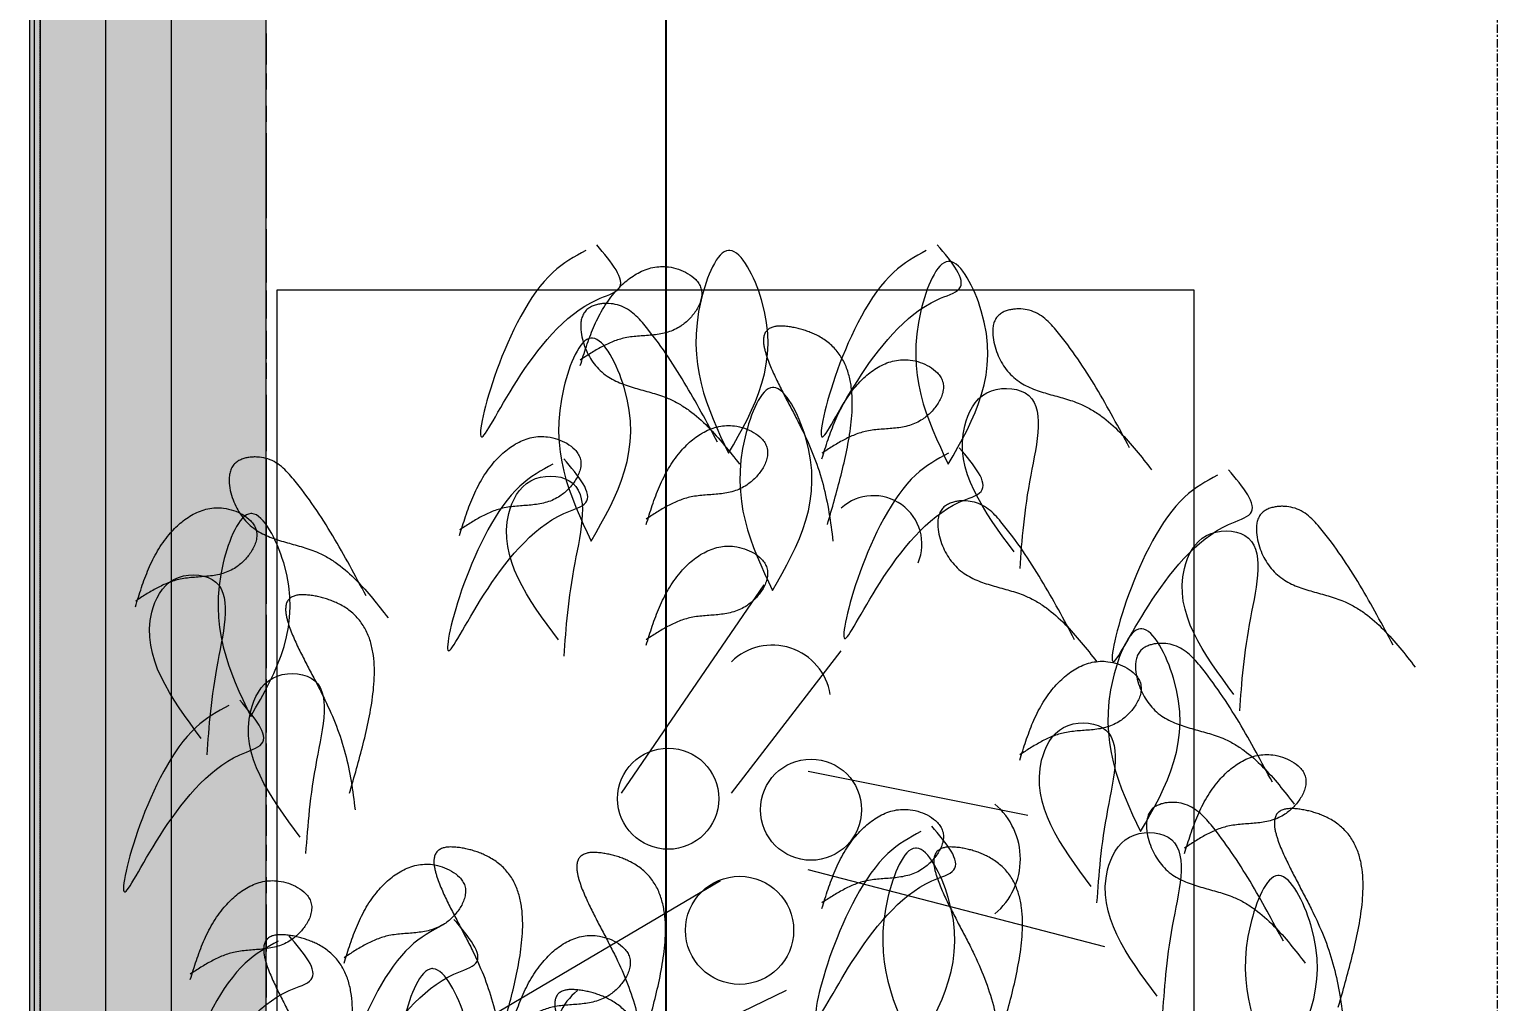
# Model space of a CAD drawing. Header units: millimetres. Extents: x 139864 to 546726, y 40253 to 3921401762.
# Drawn here: x 267684 to 269926, y 73712 to 75196 of the extents above; entities that cross this region are included whole.
import ezdxf

# ---------------------------------------------------------------- set-up
doc = ezdxf.new("R2010")
doc.units = ezdxf.units.MM
for name, pattern in [('Centre', [12.5, 2.5, -1.875, 6.25, -1.875]), ('Démoli', [2.812, 1.875, -0.937]), ('Ligne de quadrillage', [22.225, 12.7, -3.175, 3.175, -3.175])]:
    doc.linetypes.add(name, pattern=pattern)
for name, color, linetype, lineweight in [('AS-20_AXES-ET-FILES', 12, 'Centre', 9), ('AS-24_TRES-FIN', 9, 'Continuous', 9), ('AS-29_DEMOLITION', 5, 'Démoli', 13), ('AS-30_COTE-1', 1, 'Continuous', 5), ('AS-41_SANITAIRES', 9, 'Continuous', 9), ('AS-42_VEGETATION', 9, 'Continuous', 9)]:
    doc.layers.add(name, color=color, linetype=linetype, lineweight=lineweight)
doc.styles.add('Trebuchet MS_2', font='trebuc.ttf', dxfattribs={"height": 165})
doc.dimstyles.new('Cotes_linéaires', dxfattribs={"dimscale": 304.8, "dimtxt": 170.1069, "dimasz": 0.615157, "dimexe": 0.492126, "dimexo": 0.0625, "dimgap": 0.049213, "dimtad": 1, "dimdec": 0, "dimlfac": 0.1, "dimzin": 0, "dimdsep": 46, "dimtxsty": 'Trebuchet MS_2', "dimblk1": 'OBLIQUE', "dimblk2": 'OBLIQUE', "dimsah": 1, "dimcen": 0.09, "dimdle": 0.246063, "dimazin": 0, "dimtfac": 1, "dimtdec": 4, "dimtix": 1, "dimtmove": 0, "dimatfit": 3, "dimfxl": 0, "dimtvp": 1, "dimtolj": 1, "dimtzin": 0, "dimarcsym": 0})

# ---------------------------------------------------------------- blocks, each defined once
blk = doc.blocks.new('Bamboo_powder_1_ - Bamboo_powder_1_-579570-12_ Niveau 12 -  BAT BUREAUX')
at = {"layer": 'AS-42_VEGETATION', "color": 8}
for p, q in [((-194.8, 197), (23.2, 515.1)), ((-27.1, 197), (140.6, 414.6)), ((90.3, 230.5), (425.7, 163.6)), ((543.1, -37.3), (90.3, 79.9)), ((-43.9, 63.1), (-412.8, -154.5)), ((56.7, -104.3), (-429.6, -338.6))]:
    blk.add_line(p, q, dxfattribs=at)
for centre, radius in [((-123.5, 188.7), 77.2), ((94.5, 171.9), 77.2), ((-14.5, -12.2), 82.5)]:
    blk.add_circle(centre, radius, dxfattribs=at)
for centre, radius, start, end in [((189.9, 577.3), 73.9, 337.1115, 131.9159), ((35.3, 333.5), 89.6, 9.075, 134.1203), ((304.4, 96.6), 109.7, 310.2856, 49.7144), ((-207.8, -174.5), 88.6, 127.5912, 245.1131)]:
    blk.add_arc(centre, radius, start, end, dxfattribs=at)
for points, knots in [([(-249.3, 1025.6), (-266.5, 1016.2), (-361.5, 964.6), (-465.5, 566.6), (-322.7, 929.1), (-176.3, 967.5), (-210.1, 1007.4), (-232.6, 1033.9)], [0, 0, 0, 0, 68.487845, 378.701334, 688.629593, 731.112627, 815.982069, 815.982069, 815.982069, 815.982069]), ([(270.5, 1025.6), (253.4, 1016.2), (158.4, 964.6), (54.4, 566.6), (197.2, 929.1), (343.5, 967.5), (309.8, 1007.4), (287.3, 1033.9)], [0, 0, 0, 0, 68.487845, 378.701334, 688.629593, 731.112627, 815.982069, 815.982069, 815.982069, 815.982069]), ([(-29.5, 1025.6), (-30.1, 1025.6), (-48.5, 1025.7), (-108.4, 878), (-63.9, 784.5), (-31.3, 715.9)], [370.894655, 370.894655, 370.894655, 370.894655, 374.291113, 471.989835, 741.78931, 741.78931, 741.78931, 741.78931]), ([(-31.3, 715.9), (8.3, 785), (62.5, 879.2), (-11.3, 1024.2), (-29.5, 1025.6)], [0, 0, 0, 0, 271.634227, 370.894655, 370.894655, 370.894655, 370.894655]), ([(305.9, 1008.8), (305.3, 1008.9), (286.9, 1008.9), (227, 861.2), (271.5, 767.8), (304.1, 699.2)], [370.894655, 370.894655, 370.894655, 370.894655, 374.291112, 471.989834, 741.78931, 741.78931, 741.78931, 741.78931]), ([(304.1, 699.2), (343.7, 768.2), (397.9, 862.5), (324.1, 1007.5), (305.9, 1008.8)], [0, 0, 0, 0, 271.634227, 370.894655, 370.894655, 370.894655, 370.894655]), ([(-257.7, 849.8), (-254.7, 859.6), (-248.6, 879.2), (-238, 908), (-224.4, 935.6), (-208, 959.1), (-189.6, 977.9), (-169.9, 991.9), (-151, 999.2), (-135, 1001.2), (-121.8, 1000.7), (-107.8, 997.4), (-93.5, 991), (-83, 983.3), (-76.5, 975), (-73.6, 969), (-72.5, 963.6), (-72.1, 957.8), (-73.6, 947.6), (-79.8, 934.4), (-88.8, 923), (-97.3, 915.1), (-104.8, 909.4), (-113.8, 904.4), (-127.5, 899.2), (-145.6, 896.2), (-167.5, 894.9), (-185.2, 893.2), (-198.5, 889.7), (-210.6, 885.5), (-225.1, 878.5), (-241.6, 868.7), (-252.3, 861.7), (-257.7, 858.2)], [0, 0, 0, 0, 0.114208, 0.228417, 0.342625, 0.456833, 0.546121, 0.635408, 0.724695, 0.769339, 0.813983, 0.87156, 0.929136, 0.986713, 1.015502, 1.04429, 1.06037, 1.076449, 1.108609, 1.172927, 1.237245, 1.269405, 1.301564, 1.342298, 1.383031, 1.464499, 1.545966, 1.627434, 1.663149, 1.698864, 1.770294, 1.841724, 1.913154, 1.913154, 1.913154, 1.913154]), ([(-48.1, 732.7), (-64.5, 763.4), (-97.5, 825), (-138.9, 887), (-167.3, 920.6), (-177, 930.1), (-188.2, 937.9), (-200.8, 942.9), (-211.7, 944.6), (-220.4, 944.7), (-226.8, 944.1), (-233.2, 942.8), (-239.4, 940.6), (-245.2, 937.4), (-250.3, 932.9), (-254.1, 926.8), (-256.4, 919.5), (-257.2, 912.1), (-256.9, 902.2), (-254.7, 890), (-250.2, 876.2), (-244.1, 863.6), (-236.7, 852.2), (-227.6, 842), (-214, 831.1), (-195, 821.7), (-171.2, 814.4), (-147.2, 808), (-125.4, 801), (-106.8, 791.7), (-85.8, 777.9), (-62.4, 757), (-37.7, 728.7), (-22.3, 709), (-14.5, 699.2)], [0, 0, 0, 0, 0.389406, 0.778812, 0.829321, 0.879831, 0.93034, 0.98085, 1.028865, 1.052873, 1.076881, 1.100889, 1.124897, 1.148904, 1.172912, 1.200489, 1.228066, 1.255643, 1.28322, 1.338374, 1.393528, 1.444017, 1.494505, 1.544994, 1.595482, 1.68786, 1.780238, 1.872615, 1.964993, 2.034763, 2.104532, 2.244072, 2.383611, 2.52315, 2.52315, 2.52315, 2.52315]), ([(580.8, 724.3), (564.3, 755.1), (531.4, 816.7), (490, 878.6), (461.6, 912.2), (451.8, 921.8), (440.6, 929.6), (428.1, 934.6), (417.1, 936.2), (408.5, 936.3), (402, 935.7), (395.7, 934.4), (389.5, 932.2), (383.7, 929.1), (378.6, 924.5), (374.8, 918.4), (372.5, 911.2), (371.7, 903.8), (372, 893.8), (374.1, 881.6), (378.7, 867.9), (384.7, 855.2), (392.2, 843.8), (401.3, 833.7), (414.8, 822.7), (433.9, 813.3), (457.7, 806), (481.7, 799.7), (503.4, 792.6), (522.1, 783.3), (543.1, 769.5), (566.4, 748.6), (591.2, 720.4), (606.6, 700.7), (614.3, 690.8)], [0, 0, 0, 0, 0.389406, 0.778812, 0.829321, 0.879831, 0.93034, 0.98085, 1.028865, 1.052873, 1.076881, 1.100889, 1.124897, 1.148904, 1.172912, 1.200489, 1.228066, 1.255643, 1.28322, 1.338374, 1.393528, 1.444017, 1.494505, 1.544994, 1.595482, 1.68786, 1.780238, 1.872615, 1.964993, 2.034763, 2.104532, 2.244072, 2.383611, 2.52315, 2.52315, 2.52315, 2.52315]), ([(119.6, 607.1), (126.8, 632.1), (137.6, 669.7), (149.5, 720.4), (156, 758.9), (158.2, 791.5), (156.3, 817.5), (152.5, 836.7), (145.6, 855.1), (135.1, 871.7), (121.1, 885.6), (107.8, 894), (97.1, 899), (89.8, 901.9), (82.3, 904.4), (74.7, 906.5), (67, 908.1), (60.5, 909.1), (55.3, 909.7), (51.3, 910), (47.4, 910.1), (42.8, 910), (37.7, 909.2), (33, 907.5), (29.5, 905.4), (27.3, 903.6), (25.4, 901.4), (24, 898.8), (23, 896.1), (22.4, 893.1), (22, 890.2), (21.9, 886.2), (22.3, 881.4), (23.4, 875.7), (24.9, 870.1), (27.1, 862.7), (30.4, 853.6), (34.9, 842.9), (41.4, 828.8), (50.1, 811.5), (60.8, 790.9), (71.6, 770.3), (85.2, 743.6), (100.2, 709.8), (113.6, 668.2), (122.5, 625.4), (126.2, 596.5), (128, 582)], [0, 0, 0, 0, 0.290418, 0.435628, 0.580837, 0.726046, 0.798651, 0.871255, 0.94386, 1.016464, 1.089069, 1.161674, 1.190957, 1.22024, 1.249524, 1.278807, 1.308091, 1.337374, 1.352016, 1.366658, 1.3813, 1.395941, 1.417523, 1.439104, 1.449895, 1.460686, 1.471477, 1.482267, 1.493058, 1.503849, 1.51464, 1.52543, 1.547012, 1.568593, 1.590175, 1.611756, 1.654919, 1.698082, 1.741245, 1.827571, 1.913898, 2.000224, 2.08655, 2.248995, 2.411441, 2.573886, 2.736332, 2.736332, 2.736332, 2.736332]), ([(-239.1, 891.7), (-239.7, 891.7), (-258.1, 891.8), (-318, 744.1), (-273.6, 650.6), (-240.9, 582)], [370.894655, 370.894655, 370.894655, 370.894655, 374.291112, 471.989834, 741.78931, 741.78931, 741.78931, 741.78931]), ([(-240.9, 582), (-201.3, 651.1), (-147.2, 745.3), (-221, 890.3), (-239.1, 891.7)], [0, 0, 0, 0, 271.634227, 370.894655, 370.894655, 370.894655, 370.894655]), ([(111.2, 707.6), (114.3, 717.3), (120.4, 736.9), (131, 765.7), (144.5, 793.4), (160.9, 816.8), (179.4, 835.6), (199.1, 849.6), (217.9, 856.9), (233.9, 859), (247.2, 858.4), (261.2, 855.1), (275.4, 848.7), (285.9, 841), (292.4, 832.8), (295.3, 826.7), (296.5, 821.4), (296.8, 815.5), (295.4, 805.3), (289.1, 792.1), (280.1, 780.7), (271.7, 772.8), (264.1, 767.1), (255.2, 762.1), (241.4, 756.9), (223.3, 753.9), (201.5, 752.7), (183.7, 750.9), (170.4, 747.5), (158.3, 743.2), (143.8, 736.2), (127.3, 726.4), (116.6, 719.4), (111.2, 715.9)], [0, 0, 0, 0, 0.114208, 0.228417, 0.342625, 0.456833, 0.546121, 0.635408, 0.724695, 0.769339, 0.813983, 0.87156, 0.929136, 0.986713, 1.015502, 1.04429, 1.06037, 1.076449, 1.108609, 1.172927, 1.237245, 1.269405, 1.301564, 1.342298, 1.383031, 1.464499, 1.545966, 1.627434, 1.663149, 1.698864, 1.770294, 1.841724, 1.913154, 1.913154, 1.913154, 1.913154]), ([(37.6, 816.3), (37, 816.4), (18.6, 816.5), (-41.3, 668.8), (3.1, 575.3), (35.8, 506.7)], [370.894655, 370.894655, 370.894655, 370.894655, 374.291113, 471.989835, 741.78931, 741.78931, 741.78931, 741.78931]), ([(35.8, 506.7), (75.4, 575.7), (129.5, 670), (55.7, 815), (37.6, 816.3)], [0, 0, 0, 0, 271.634227, 370.894655, 370.894655, 370.894655, 370.894655]), ([(404.7, 565.3), (358.6, 627.4), (299, 707.6), (354.3, 818.1), (461.1, 815.7), (422.1, 665.3), (416.2, 583.6), (413.1, 540.2)], [0, 0, 0, 0, 234.323456, 302.761392, 369.283025, 511.876369, 674.239163, 674.239163, 674.239163, 674.239163]), ([(-442.2, 590.4), (-439.1, 600.2), (-433, 619.7), (-422.4, 648.6), (-408.9, 676.2), (-392.5, 699.6), (-374, 718.4), (-354.3, 732.4), (-335.5, 739.8), (-319.5, 741.8), (-306.3, 741.2), (-292.2, 737.9), (-278, 731.6), (-267.5, 723.8), (-261, 715.6), (-258.1, 709.5), (-256.9, 704.2), (-256.6, 698.4), (-258.1, 688.1), (-264.3, 674.9), (-273.3, 663.6), (-281.8, 655.6), (-289.3, 649.9), (-298.2, 644.9), (-312, 639.8), (-330.1, 636.8), (-351.9, 635.5), (-369.7, 633.7), (-383, 630.3), (-395.1, 626), (-409.6, 619.1), (-426.1, 609.3), (-436.8, 602.3), (-442.2, 598.8)], [0, 0, 0, 0, 0.114208, 0.228417, 0.342625, 0.456833, 0.546121, 0.635408, 0.724695, 0.769339, 0.813983, 0.87156, 0.929136, 0.986713, 1.015502, 1.04429, 1.06037, 1.076449, 1.108609, 1.172927, 1.237245, 1.269405, 1.301564, 1.342298, 1.383031, 1.464499, 1.545966, 1.627434, 1.663149, 1.698864, 1.770294, 1.841724, 1.913154, 1.913154, 1.913154, 1.913154]), ([(-157.1, 607.1), (-154, 616.9), (-148, 636.4), (-137.3, 665.3), (-123.8, 692.9), (-107.4, 716.4), (-89, 735.2), (-69.2, 749.2), (-50.4, 756.5), (-34.4, 758.5), (-21.2, 758), (-7.1, 754.7), (7.1, 748.3), (17.6, 740.6), (24.1, 732.3), (27, 726.3), (28.2, 720.9), (28.5, 715.1), (27, 704.9), (20.8, 691.7), (11.8, 680.3), (3.3, 672.4), (-4.2, 666.7), (-13.1, 661.7), (-26.9, 656.5), (-45, 653.5), (-66.8, 652.2), (-84.6, 650.4), (-97.9, 647), (-110, 642.8), (-124.5, 635.8), (-141, 626), (-151.7, 619), (-157.1, 615.5)], [0, 0, 0, 0, 0.114208, 0.228417, 0.342625, 0.456833, 0.546121, 0.635408, 0.724695, 0.769339, 0.813983, 0.87156, 0.929136, 0.986713, 1.015502, 1.04429, 1.06037, 1.076449, 1.108609, 1.172927, 1.237245, 1.269405, 1.301564, 1.342298, 1.383031, 1.464499, 1.545966, 1.627434, 1.663149, 1.698864, 1.770294, 1.841724, 1.913154, 1.913154, 1.913154, 1.913154]), ([(304.2, 716), (287.1, 706.7), (192.7, 655.4), (89.3, 259.8), (231.3, 620.1), (376.7, 658.3), (343.2, 697.9), (320.9, 724.3)], [0, 0, 0, 0, 68.487845, 378.701333, 688.629593, 731.112626, 815.982069, 815.982069, 815.982069, 815.982069]), ([(-584.7, 498.3), (-601.2, 529.1), (-634.1, 590.7), (-675.5, 652.7), (-703.9, 686.3), (-713.7, 695.8), (-724.9, 703.6), (-737.4, 708.6), (-748.4, 710.2), (-757, 710.3), (-763.5, 709.8), (-769.8, 708.4), (-776.1, 706.3), (-781.8, 703.1), (-786.9, 698.6), (-790.7, 692.4), (-793, 685.2), (-793.8, 677.8), (-793.6, 667.9), (-791.4, 655.6), (-786.8, 641.9), (-780.8, 629.2), (-773.3, 617.9), (-764.2, 607.7), (-750.7, 596.7), (-731.6, 587.4), (-707.8, 580), (-683.8, 573.7), (-662.1, 566.6), (-643.4, 557.3), (-622.5, 543.6), (-599.1, 522.6), (-574.3, 494.4), (-558.9, 474.7), (-551.2, 464.8)], [0, 0, 0, 0, 0.389406, 0.778812, 0.829321, 0.879831, 0.93034, 0.98085, 1.028865, 1.052873, 1.076881, 1.100889, 1.124897, 1.148904, 1.172912, 1.200489, 1.228066, 1.255643, 1.28322, 1.338374, 1.393528, 1.444017, 1.494505, 1.544994, 1.595482, 1.68786, 1.780238, 1.872615, 1.964993, 2.034763, 2.104532, 2.244072, 2.383611, 2.52315, 2.52315, 2.52315, 2.52315]), ([(-299.6, 699.2), (-316.8, 689.8), (-411.8, 638.2), (-515.8, 240.2), (-373, 602.7), (-226.6, 641.1), (-260.4, 681), (-282.9, 707.6)], [0, 0, 0, 0, 68.487845, 378.701333, 688.629593, 731.112627, 815.982069, 815.982069, 815.982069, 815.982069]), ([(-291.2, 431.4), (-337.4, 493.5), (-396.9, 573.7), (-341.6, 684.2), (-234.9, 681.8), (-273.9, 531.4), (-279.8, 449.7), (-282.9, 406.3)], [0, 0, 0, 0, 234.323456, 302.761392, 369.283026, 511.876369, 674.239163, 674.239163, 674.239163, 674.239163]), ([(714.9, 682.4), (697.8, 673.1), (602.8, 621.5), (498.8, 223.5), (641.6, 586), (787.9, 624.4), (754.2, 664.3), (731.7, 690.8)], [0, 0, 0, 0, 68.487845, 378.701333, 688.629593, 731.112627, 815.982069, 815.982069, 815.982069, 815.982069]), ([(-936.9, 481.6), (-933.8, 491.4), (-927.8, 510.9), (-917.1, 539.8), (-903.6, 567.4), (-887.2, 590.8), (-868.8, 609.6), (-849.1, 623.6), (-830.2, 631), (-814.2, 633), (-801, 632.4), (-786.9, 629.1), (-772.7, 622.8), (-762.2, 615), (-755.7, 606.8), (-752.8, 600.7), (-751.6, 595.4), (-751.3, 589.6), (-752.8, 579.3), (-759, 566.1), (-768, 554.8), (-776.5, 546.8), (-784, 541.1), (-792.9, 536.1), (-806.7, 531), (-824.8, 528), (-846.6, 526.7), (-864.4, 524.9), (-877.7, 521.5), (-889.8, 517.2), (-904.3, 510.3), (-920.8, 500.5), (-931.5, 493.5), (-936.9, 490)], [0, 0, 0, 0, 0.114208, 0.228417, 0.342625, 0.456833, 0.546121, 0.635408, 0.724695, 0.769339, 0.813983, 0.87156, 0.929136, 0.986713, 1.015502, 1.04429, 1.06037, 1.076449, 1.108609, 1.172927, 1.237245, 1.269405, 1.301564, 1.342298, 1.383031, 1.464499, 1.545966, 1.627434, 1.663149, 1.698864, 1.770294, 1.841724, 1.913154, 1.913154, 1.913154, 1.913154]), ([(496.9, 431.4), (480.5, 462.2), (447.5, 523.7), (406.1, 585.7), (377.8, 619.3), (368, 628.8), (356.8, 636.6), (344.2, 641.6), (333.3, 643.3), (324.6, 643.4), (318.2, 642.8), (311.8, 641.5), (305.6, 639.3), (299.8, 636.1), (294.7, 631.6), (291, 625.5), (288.7, 618.2), (287.8, 610.8), (288.1, 600.9), (290.3, 588.7), (294.8, 575), (300.9, 562.3), (308.4, 550.9), (317.5, 540.8), (331, 529.8), (350.1, 520.4), (373.8, 513.1), (397.8, 506.7), (419.6, 499.7), (438.3, 490.4), (459.2, 476.6), (482.6, 455.7), (507.3, 427.4), (522.8, 407.7), (530.5, 397.9)], [0, 0, 0, 0, 0.389406, 0.778812, 0.829321, 0.879831, 0.93034, 0.98085, 1.028865, 1.052873, 1.076881, 1.100889, 1.124897, 1.148904, 1.172912, 1.200489, 1.228066, 1.255643, 1.28322, 1.338374, 1.393528, 1.444017, 1.494505, 1.544994, 1.595482, 1.68786, 1.780238, 1.872615, 1.964993, 2.034763, 2.104532, 2.244072, 2.383611, 2.52315, 2.52315, 2.52315, 2.52315]), ([(983.3, 423), (966.8, 453.8), (933.9, 515.4), (892.5, 577.4), (864.1, 611), (854.3, 620.5), (843.1, 628.3), (830.6, 633.3), (819.6, 634.9), (811, 635), (804.5, 634.4), (798.2, 633.1), (791.9, 630.9), (786.1, 627.8), (781, 623.3), (777.3, 617.1), (775, 609.9), (774.2, 602.5), (774.4, 592.5), (776.6, 580.3), (781.2, 566.6), (787.2, 553.9), (794.7, 542.5), (803.8, 532.4), (817.3, 521.4), (836.4, 512), (860.2, 504.7), (884.2, 498.4), (905.9, 491.3), (924.6, 482), (945.5, 468.3), (968.9, 447.3), (993.7, 419.1), (1009.1, 399.4), (1016.8, 389.5)], [0, 0, 0, 0, 0.389406, 0.778812, 0.829321, 0.879831, 0.93034, 0.98085, 1.028865, 1.052873, 1.076881, 1.100889, 1.124897, 1.148904, 1.172912, 1.200489, 1.228066, 1.255643, 1.28322, 1.338374, 1.393528, 1.444017, 1.494505, 1.544994, 1.595482, 1.68786, 1.780238, 1.872615, 1.964993, 2.034763, 2.104532, 2.244072, 2.383611, 2.52315, 2.52315, 2.52315, 2.52315]), ([(-759, 623.9), (-759.6, 623.9), (-778, 624), (-837.9, 476.3), (-793.4, 382.8), (-760.8, 314.2)], [370.894655, 370.894655, 370.894655, 370.894655, 374.291112, 471.989834, 741.78931, 741.78931, 741.78931, 741.78931]), ([(-760.8, 314.2), (-721.2, 383.2), (-667, 477.5), (-740.8, 622.5), (-759, 623.9)], [0, 0, 0, 0, 271.634227, 370.894655, 370.894655, 370.894655, 370.894655]), ([(740.1, 347.7), (694, 409.8), (634.4, 490), (689.7, 600.5), (796.5, 598.1), (757.5, 447.7), (751.6, 366), (748.5, 322.6)], [0, 0, 0, 0, 234.323456, 302.761392, 369.283025, 511.876369, 674.239163, 674.239163, 674.239163, 674.239163]), ([(-157.1, 423), (-154, 432.8), (-148, 452.3), (-137.3, 481.2), (-123.8, 508.8), (-107.4, 532.2), (-89, 551.1), (-69.2, 565), (-50.4, 572.4), (-34.4, 574.4), (-21.2, 573.9), (-7.1, 570.5), (7.1, 564.2), (17.6, 556.5), (24.1, 548.2), (27, 542.2), (28.2, 536.8), (28.5, 531), (27, 520.7), (20.8, 507.5), (11.8, 496.2), (3.3, 488.2), (-4.2, 482.5), (-13.1, 477.6), (-26.9, 472.4), (-45, 469.4), (-66.8, 468.1), (-84.6, 466.3), (-97.9, 462.9), (-110, 458.6), (-124.5, 451.7), (-141, 441.9), (-151.7, 434.9), (-157.1, 431.4)], [0, 0, 0, 0, 0.114208, 0.228417, 0.342625, 0.456833, 0.546121, 0.635408, 0.724695, 0.769339, 0.813983, 0.87156, 0.929136, 0.986713, 1.015502, 1.04429, 1.06037, 1.076449, 1.108609, 1.172927, 1.237245, 1.269405, 1.301564, 1.342298, 1.383031, 1.464499, 1.545966, 1.627434, 1.663149, 1.698864, 1.770294, 1.841724, 1.913154, 1.913154, 1.913154, 1.913154]), ([(-836.3, 280.7), (-882.4, 342.8), (-941.9, 423.1), (-886.6, 533.5), (-779.9, 531.2), (-818.9, 380.7), (-824.8, 299.1), (-827.9, 255.6)], [0, 0, 0, 0, 234.323456, 302.761392, 369.283025, 511.876369, 674.239163, 674.239163, 674.239163, 674.239163]), ([(-609.9, 197), (-602.7, 222.1), (-591.9, 259.6), (-580, 310.3), (-573.5, 348.8), (-571.3, 381.4), (-573.2, 407.4), (-577, 426.6), (-583.8, 445), (-594.4, 461.7), (-608.4, 475.5), (-621.7, 483.9), (-632.3, 488.9), (-639.7, 491.8), (-647.2, 494.3), (-654.8, 496.4), (-662.5, 498), (-669, 499), (-674.2, 499.6), (-678.1, 499.9), (-682.1, 500), (-686.7, 499.9), (-691.8, 499.1), (-696.5, 497.4), (-699.9, 495.3), (-702.2, 493.5), (-704.1, 491.3), (-705.5, 488.7), (-706.5, 486), (-707.1, 483.1), (-707.4, 480.1), (-707.6, 476.2), (-707.1, 471.3), (-706.1, 465.6), (-704.6, 460), (-702.4, 452.6), (-699.1, 443.5), (-694.6, 432.8), (-688.1, 418.7), (-679.4, 401.4), (-668.7, 380.8), (-657.9, 360.3), (-644.3, 333.5), (-629.3, 299.7), (-615.9, 258.1), (-607, 215.3), (-603.3, 186.4), (-601.5, 171.9)], [0, 0, 0, 0, 0.290418, 0.435628, 0.580837, 0.726046, 0.798651, 0.871255, 0.94386, 1.016464, 1.089069, 1.161674, 1.190957, 1.22024, 1.249524, 1.278807, 1.308091, 1.337374, 1.352016, 1.366658, 1.3813, 1.395941, 1.417523, 1.439104, 1.449895, 1.460686, 1.471477, 1.482267, 1.493058, 1.503849, 1.51464, 1.52543, 1.547012, 1.568593, 1.590175, 1.611756, 1.654919, 1.698082, 1.741245, 1.827571, 1.913898, 2.000224, 2.08655, 2.248995, 2.411441, 2.573886, 2.736332, 2.736332, 2.736332, 2.736332]), ([(599.4, 448.1), (598.8, 448.2), (580.4, 448.2), (520.5, 300.5), (564.9, 207.1), (597.6, 138.5)], [370.894655, 370.894655, 370.894655, 370.894655, 374.291113, 471.989834, 741.78931, 741.78931, 741.78931, 741.78931]), ([(597.6, 138.5), (637.2, 207.5), (691.3, 301.8), (617.5, 446.8), (599.4, 448.1)], [0, 0, 0, 0, 271.634227, 370.894655, 370.894655, 370.894655, 370.894655]), ([(798.8, 213.8), (782.3, 244.6), (749.4, 306.1), (708, 368.1), (679.6, 401.7), (669.9, 411.2), (658.6, 419.1), (646.1, 424), (635.1, 425.7), (626.5, 425.8), (620, 425.2), (613.7, 423.9), (607.5, 421.7), (601.7, 418.6), (596.6, 414), (592.8, 407.9), (590.5, 400.6), (589.7, 393.2), (590, 383.3), (592.1, 371.1), (596.7, 357.4), (602.7, 344.7), (610.2, 333.3), (619.3, 323.2), (632.9, 312.2), (651.9, 302.8), (675.7, 295.5), (699.7, 289.1), (721.5, 282.1), (740.1, 272.8), (761.1, 259), (784.4, 238.1), (809.2, 209.8), (824.6, 190.1), (832.3, 180.3)], [0, 0, 0, 0, 0.389406, 0.778812, 0.829321, 0.879831, 0.93034, 0.98085, 1.028865, 1.052873, 1.076881, 1.100889, 1.124897, 1.148904, 1.172912, 1.200489, 1.228066, 1.255643, 1.28322, 1.338374, 1.393528, 1.444017, 1.494505, 1.544994, 1.595482, 1.68786, 1.780238, 1.872615, 1.964993, 2.034763, 2.104532, 2.244072, 2.383611, 2.52315, 2.52315, 2.52315, 2.52315]), ([(-685.3, 130.1), (-731.4, 192.2), (-791, 272.4), (-735.7, 382.9), (-629, 380.5), (-668, 230.1), (-673.8, 148.4), (-677, 105)], [0, 0, 0, 0, 234.323456, 302.761391, 369.283025, 511.876369, 674.239163, 674.239163, 674.239163, 674.239163]), ([(413.1, 247.3), (416.1, 257), (422.2, 276.6), (432.8, 305.4), (446.4, 333.1), (462.8, 356.5), (481.2, 375.3), (500.9, 389.3), (519.8, 396.6), (535.8, 398.7), (549, 398.1), (563, 394.8), (577.3, 388.4), (587.8, 380.7), (594.3, 372.5), (597.2, 366.4), (598.3, 361.1), (598.7, 355.2), (597.2, 345), (591, 331.8), (582, 320.4), (573.5, 312.5), (566, 306.8), (557, 301.8), (543.3, 296.6), (525.2, 293.6), (503.3, 292.4), (485.6, 290.6), (472.3, 287.2), (460.2, 282.9), (445.7, 275.9), (429.2, 266.1), (418.5, 259.1), (413.1, 255.6)], [0, 0, 0, 0, 0.114208, 0.228417, 0.342625, 0.456833, 0.546121, 0.635408, 0.724695, 0.769339, 0.813983, 0.87156, 0.929136, 0.986713, 1.015502, 1.04429, 1.06037, 1.076449, 1.108609, 1.172927, 1.237245, 1.269405, 1.301564, 1.342298, 1.383031, 1.464499, 1.545966, 1.627434, 1.663149, 1.698864, 1.770294, 1.841724, 1.913154, 1.913154, 1.913154, 1.913154]), ([(-794.3, 330.9), (-811.5, 321.6), (-906.5, 270), (-1010.5, -128), (-867.7, 234.5), (-721.4, 272.9), (-755.1, 312.8), (-777.6, 339.3)], [0, 0, 0, 0, 68.487845, 378.701333, 688.629593, 731.112627, 815.982069, 815.982069, 815.982069, 815.982069]), ([(522.1, 54.8), (476, 116.9), (416.4, 197.1), (471.7, 307.6), (578.5, 305.2), (539.4, 154.8), (533.6, 73.1), (530.5, 29.7)], [0, 0, 0, 0, 234.323456, 302.761391, 369.283025, 511.876369, 674.239163, 674.239163, 674.239163, 674.239163]), ([(664.6, 105), (667.7, 114.8), (673.8, 134.3), (684.4, 163.2), (697.9, 190.8), (714.3, 214.2), (732.8, 233), (752.5, 247), (771.4, 254.4), (787.3, 256.4), (800.6, 255.8), (814.6, 252.5), (828.8, 246.2), (839.3, 238.4), (845.9, 230.2), (848.7, 224.1), (849.9, 218.8), (850.2, 213), (848.8, 202.7), (842.5, 189.5), (833.5, 178.1), (825.1, 170.2), (817.5, 164.5), (808.6, 159.5), (794.8, 154.4), (776.7, 151.3), (754.9, 150.1), (737.1, 148.3), (723.8, 144.9), (711.7, 140.6), (697.2, 133.7), (680.7, 123.8), (670, 116.8), (664.6, 113.3)], [0, 0, 0, 0, 0.114208, 0.228417, 0.342625, 0.456833, 0.546121, 0.635408, 0.724695, 0.769339, 0.813983, 0.87156, 0.929136, 0.986713, 1.015502, 1.04429, 1.06037, 1.076449, 1.108609, 1.172927, 1.237245, 1.269405, 1.301564, 1.342298, 1.383031, 1.464499, 1.545966, 1.627434, 1.663149, 1.698864, 1.770294, 1.841724, 1.913154, 1.913154, 1.913154, 1.913154]), ([(815.6, -28.9), (799.1, 1.9), (766.2, 63.4), (724.8, 125.4), (696.4, 159), (686.6, 168.5), (675.4, 176.3), (662.9, 181.3), (651.9, 183), (643.3, 183.1), (636.8, 182.5), (630.5, 181.2), (624.2, 179), (618.4, 175.8), (613.3, 171.3), (609.6, 165.2), (607.3, 157.9), (606.5, 150.5), (606.7, 140.6), (608.9, 128.4), (613.5, 114.7), (619.5, 102), (627, 90.6), (636.1, 80.5), (649.6, 69.5), (668.7, 60.1), (692.5, 52.8), (716.5, 46.4), (738.2, 39.4), (756.9, 30.1), (777.8, 16.3), (801.2, -4.6), (826, -32.9), (841.4, -52.6), (849.1, -62.4)], [0, 0, 0, 0, 0.389406, 0.778812, 0.829321, 0.879831, 0.93034, 0.98085, 1.028865, 1.052873, 1.076881, 1.100889, 1.124897, 1.148904, 1.172912, 1.200489, 1.228066, 1.255643, 1.28322, 1.338374, 1.393528, 1.444017, 1.494505, 1.544994, 1.595482, 1.68786, 1.780238, 1.872615, 1.964993, 2.034763, 2.104532, 2.244072, 2.383611, 2.52315, 2.52315, 2.52315, 2.52315]), ([(111.2, 21.3), (114.3, 31.1), (120.4, 50.6), (131, 79.5), (144.5, 107.1), (160.9, 130.5), (179.4, 149.3), (199.1, 163.3), (217.9, 170.7), (233.9, 172.7), (247.2, 172.1), (261.2, 168.8), (275.4, 162.5), (285.9, 154.7), (292.4, 146.5), (295.3, 140.4), (296.5, 135.1), (296.8, 129.3), (295.4, 119), (289.1, 105.8), (280.1, 94.5), (271.7, 86.5), (264.1, 80.8), (255.2, 75.8), (241.4, 70.7), (223.3, 67.7), (201.5, 66.4), (183.7, 64.6), (170.4, 61.2), (158.3, 56.9), (143.8, 50), (127.3, 40.2), (116.6, 33.2), (111.2, 29.7)], [0, 0, 0, 0, 0.114208, 0.228417, 0.342625, 0.456833, 0.546121, 0.635408, 0.724695, 0.769339, 0.813983, 0.87156, 0.929136, 0.986713, 1.015502, 1.04429, 1.06037, 1.076449, 1.108609, 1.172927, 1.237245, 1.269405, 1.301564, 1.342298, 1.383031, 1.464499, 1.545966, 1.627434, 1.663149, 1.698864, 1.770294, 1.841724, 1.913154, 1.913154, 1.913154, 1.913154]), ([(899.4, -129.4), (906.6, -104.3), (917.4, -66.8), (929.3, -16.1), (935.8, 22.4), (938, 55), (936.1, 81), (932.3, 100.3), (925.5, 118.6), (914.9, 135.3), (900.9, 149.1), (887.6, 157.5), (877, 162.5), (869.6, 165.4), (862.1, 167.9), (854.5, 170), (846.8, 171.6), (840.3, 172.6), (835.1, 173.2), (831.2, 173.5), (827.2, 173.6), (822.6, 173.5), (817.5, 172.7), (812.8, 171), (809.3, 168.9), (807.1, 167.1), (805.2, 164.9), (803.8, 162.3), (802.8, 159.6), (802.2, 156.7), (801.9, 153.7), (801.7, 149.8), (802.1, 144.9), (803.2, 139.2), (804.7, 133.6), (806.9, 126.2), (810.2, 117.1), (814.7, 106.4), (821.2, 92.3), (829.9, 75), (840.6, 54.4), (851.4, 33.9), (865, 7.1), (880, -26.7), (893.4, -68.3), (902.3, -111.1), (906, -140), (907.8, -154.5)], [0, 0, 0, 0, 0.290418, 0.435628, 0.580837, 0.726046, 0.798651, 0.871255, 0.94386, 1.016464, 1.089069, 1.161674, 1.190957, 1.22024, 1.249524, 1.278807, 1.308091, 1.337374, 1.352016, 1.366658, 1.3813, 1.395941, 1.417523, 1.439104, 1.449895, 1.460686, 1.471477, 1.482267, 1.493058, 1.503849, 1.51464, 1.52543, 1.547012, 1.568593, 1.590175, 1.611756, 1.654919, 1.698082, 1.741245, 1.827571, 1.913898, 2.000224, 2.08655, 2.248995, 2.411441, 2.573886, 2.736332, 2.736332, 2.736332, 2.736332]), ([(262.2, 138.5), (245, 129.1), (150, 77.5), (46, -320.5), (188.8, 42), (335.1, 80.4), (301.4, 120.3), (278.9, 146.8)], [0, 0, 0, 0, 68.487845, 378.701333, 688.629593, 731.112627, 815.982069, 815.982069, 815.982069, 815.982069]), ([(622.7, -112.6), (576.6, -50.5), (517, 29.7), (572.4, 140.2), (679.1, 137.8), (640.1, -12.6), (634.2, -94.3), (631.1, -137.7)], [0, 0, 0, 0, 234.323456, 302.761392, 369.283025, 511.876368, 674.239162, 674.239162, 674.239162, 674.239162]), ([(-383.5, -187.9), (-376.3, -162.9), (-365.5, -125.4), (-353.6, -74.7), (-347.1, -36.1), (-344.9, -3.6), (-346.8, 22.4), (-350.6, 41.7), (-357.5, 60.1), (-368, 76.7), (-382, 90.5), (-395.3, 98.9), (-406, 103.9), (-413.3, 106.9), (-420.8, 109.4), (-428.4, 111.4), (-436.1, 113.1), (-442.6, 114.1), (-447.8, 114.6), (-451.8, 114.9), (-455.7, 115), (-460.3, 114.9), (-465.4, 114.1), (-470.1, 112.4), (-473.6, 110.4), (-475.8, 108.5), (-477.7, 106.3), (-479.1, 103.8), (-480.1, 101), (-480.7, 98.1), (-481.1, 95.1), (-481.2, 91.2), (-480.8, 86.3), (-479.7, 80.6), (-478.2, 75), (-476, 67.6), (-472.7, 58.5), (-468.2, 47.8), (-461.7, 33.7), (-453, 16.4), (-442.3, -4.2), (-431.5, -24.7), (-417.9, -51.5), (-402.9, -85.2), (-389.5, -126.9), (-380.6, -169.7), (-376.9, -198.6), (-375.1, -213)], [0, 0, 0, 0, 0.290418, 0.435628, 0.580837, 0.726046, 0.798651, 0.871255, 0.94386, 1.016464, 1.089069, 1.161674, 1.190957, 1.22024, 1.249524, 1.278807, 1.308091, 1.337374, 1.352016, 1.366658, 1.3813, 1.395941, 1.417523, 1.439104, 1.449895, 1.460686, 1.471477, 1.482267, 1.493058, 1.503849, 1.51464, 1.52543, 1.547012, 1.568593, 1.590175, 1.611756, 1.654919, 1.698082, 1.741245, 1.827571, 1.913898, 2.000224, 2.08655, 2.248995, 2.411441, 2.573886, 2.736332, 2.736332, 2.736332, 2.736332]), ([(255.6, 113.3), (255, 113.4), (236.6, 113.4), (176.7, -34.2), (221.2, -127.7), (253.8, -196.3)], [370.894655, 370.894655, 370.894655, 370.894655, 374.291113, 471.989834, 741.78931, 741.78931, 741.78931, 741.78931]), ([(253.8, -196.3), (293.4, -127.3), (347.5, -33), (273.7, 112), (255.6, 113.3)], [0, 0, 0, 0, 271.634227, 370.894655, 370.894655, 370.894655, 370.894655]), ([(379.5, -187.9), (386.7, -162.9), (397.6, -125.4), (409.4, -74.7), (416, -36.1), (418.1, -3.6), (416.3, 22.4), (412.5, 41.7), (405.6, 60.1), (395.1, 76.7), (381, 90.5), (367.7, 98.9), (357.1, 103.9), (349.7, 106.9), (342.3, 109.4), (334.7, 111.4), (327, 113.1), (320.5, 114.1), (315.2, 114.6), (311.3, 114.9), (307.3, 115), (302.7, 114.9), (297.6, 114.1), (292.9, 112.4), (289.5, 110.4), (287.2, 108.5), (285.3, 106.3), (283.9, 103.8), (282.9, 101), (282.3, 98.1), (282, 95.1), (281.9, 91.2), (282.3, 86.3), (283.4, 80.6), (284.8, 75), (287, 67.6), (290.4, 58.5), (294.9, 47.8), (301.3, 33.7), (310, 16.4), (320.7, -4.2), (331.5, -24.7), (345.1, -51.5), (360.1, -85.2), (373.6, -126.9), (382.5, -169.7), (386.1, -198.6), (387.9, -213)], [0, 0, 0, 0, 0.290418, 0.435628, 0.580837, 0.726046, 0.798651, 0.871255, 0.94386, 1.016464, 1.089069, 1.161674, 1.190957, 1.22024, 1.249524, 1.278807, 1.308091, 1.337374, 1.352016, 1.366658, 1.3813, 1.395941, 1.417523, 1.439104, 1.449895, 1.460686, 1.471477, 1.482267, 1.493058, 1.503849, 1.51464, 1.52543, 1.547012, 1.568593, 1.590175, 1.611756, 1.654919, 1.698082, 1.741245, 1.827571, 1.913898, 2.000224, 2.08655, 2.248995, 2.411441, 2.573886, 2.736332, 2.736332, 2.736332, 2.736332]), ([(-165.5, -196.3), (-158.3, -171.3), (-147.5, -133.8), (-135.6, -83), (-129.1, -44.5), (-126.9, -11.9), (-128.8, 14.1), (-132.6, 33.3), (-139.4, 51.7), (-150, 68.3), (-164, 82.1), (-177.3, 90.5), (-187.9, 95.6), (-195.3, 98.5), (-202.8, 101), (-210.4, 103), (-218.1, 104.7), (-224.6, 105.7), (-229.8, 106.2), (-233.7, 106.5), (-237.7, 106.7), (-242.3, 106.5), (-247.4, 105.7), (-252.1, 104), (-255.5, 102), (-257.8, 100.1), (-259.7, 97.9), (-261.1, 95.4), (-262.1, 92.6), (-262.7, 89.7), (-263, 86.7), (-263.1, 82.8), (-262.7, 78), (-261.7, 72.3), (-260.2, 66.6), (-258, 59.2), (-254.7, 50.1), (-250.2, 39.4), (-243.7, 25.4), (-235, 8.1), (-224.3, -12.5), (-213.5, -33.1), (-199.9, -59.9), (-184.9, -93.6), (-171.4, -135.2), (-162.6, -178.1), (-158.9, -207), (-157.1, -221.4)], [0, 0, 0, 0, 0.290418, 0.435628, 0.580837, 0.726046, 0.798651, 0.871255, 0.94386, 1.016464, 1.089069, 1.161674, 1.190957, 1.22024, 1.249524, 1.278807, 1.308091, 1.337374, 1.352016, 1.366658, 1.3813, 1.395941, 1.417523, 1.439104, 1.449895, 1.460686, 1.471477, 1.482267, 1.493058, 1.503849, 1.51464, 1.52543, 1.547012, 1.568593, 1.590175, 1.611756, 1.654919, 1.698082, 1.741245, 1.827571, 1.913898, 2.000224, 2.08655, 2.248995, 2.411441, 2.573886, 2.736332, 2.736332, 2.736332, 2.736332]), ([(-618.3, -62.4), (-615.2, -52.6), (-609.1, -33.1), (-598.5, -4.2), (-585, 23.4), (-568.6, 46.8), (-550.1, 65.7), (-530.4, 79.6), (-511.5, 87), (-495.6, 89), (-482.3, 88.5), (-468.3, 85.1), (-454.1, 78.8), (-443.6, 71.1), (-437, 62.8), (-434.2, 56.8), (-433, 51.4), (-432.7, 45.6), (-434.1, 35.3), (-440.4, 22.1), (-449.4, 10.8), (-457.8, 2.8), (-465.4, -2.9), (-474.3, -7.8), (-488.1, -13), (-506.2, -16), (-528, -17.3), (-545.8, -19.1), (-559.1, -22.5), (-571.2, -26.8), (-585.7, -33.7), (-602.2, -43.5), (-612.9, -50.5), (-618.3, -54)], [0, 0, 0, 0, 0.114208, 0.228417, 0.342625, 0.456833, 0.546121, 0.635408, 0.724695, 0.769339, 0.813983, 0.87156, 0.929136, 0.986713, 1.015502, 1.04429, 1.06037, 1.076449, 1.108609, 1.172927, 1.237245, 1.269405, 1.301564, 1.342298, 1.383031, 1.464499, 1.545966, 1.627434, 1.663149, 1.698864, 1.770294, 1.841724, 1.913154, 1.913154, 1.913154, 1.913154]), ([(809, 71.5), (808.4, 71.5), (790, 71.6), (730.1, -76.1), (774.6, -169.5), (807.2, -238.2)], [370.894655, 370.894655, 370.894655, 370.894655, 374.291112, 471.989834, 741.78931, 741.78931, 741.78931, 741.78931]), ([(807.2, -238.2), (846.8, -169.1), (901, -74.8), (827.2, 70.2), (809, 71.5)], [0, 0, 0, 0, 271.634227, 370.894655, 370.894655, 370.894655, 370.894655]), ([(-853, -87.5), (-850, -77.7), (-843.9, -58.2), (-833.3, -29.3), (-819.7, -1.7), (-803.3, 21.7), (-784.9, 40.5), (-765.2, 54.5), (-746.3, 61.9), (-730.4, 63.9), (-717.1, 63.3), (-703.1, 60), (-688.9, 53.7), (-678.4, 45.9), (-671.8, 37.7), (-668.9, 31.6), (-667.8, 26.3), (-667.5, 20.5), (-668.9, 10.2), (-675.2, -3), (-684.2, -14.3), (-692.6, -22.3), (-700.2, -28), (-709.1, -33), (-722.8, -38.1), (-740.9, -41.1), (-762.8, -42.4), (-780.6, -44.2), (-793.9, -47.6), (-806, -51.9), (-820.4, -58.8), (-837, -68.6), (-847.7, -75.6), (-853, -79.1)], [0, 0, 0, 0, 0.114208, 0.228417, 0.342625, 0.456833, 0.546121, 0.635408, 0.724695, 0.769339, 0.813983, 0.87156, 0.929136, 0.986713, 1.015502, 1.04429, 1.06037, 1.076449, 1.108609, 1.172927, 1.237245, 1.269405, 1.301564, 1.342298, 1.383031, 1.464499, 1.545966, 1.627434, 1.663149, 1.698864, 1.770294, 1.841724, 1.913154, 1.913154, 1.913154, 1.913154]), ([(-467.3, -3.8), (-484.5, -13.2), (-579.5, -64.8), (-683.5, -462.8), (-540.7, -100.3), (-394.3, -61.9), (-428.1, -22), (-450.6, 4.5)], [0, 0, 0, 0, 68.487845, 378.701333, 688.629593, 731.112626, 815.982069, 815.982069, 815.982069, 815.982069]), ([(-718.9, -28.9), (-736.1, -38.3), (-831.1, -89.9), (-935, -487.9), (-792.2, -125.4), (-645.9, -87), (-679.6, -47.1), (-702.1, -20.6)], [0, 0, 0, 0, 68.487845, 378.701333, 688.629593, 731.112626, 815.982069, 815.982069, 815.982069, 815.982069]), ([(-643.4, -321.8), (-636.2, -296.8), (-625.4, -259.3), (-613.6, -208.6), (-607, -170), (-604.9, -137.5), (-606.7, -111.5), (-610.5, -92.2), (-617.4, -73.8), (-627.9, -57.2), (-641.9, -43.4), (-655.2, -35), (-665.9, -30), (-673.2, -27.1), (-680.7, -24.6), (-688.3, -22.5), (-696, -20.8), (-702.5, -19.8), (-707.7, -19.3), (-711.7, -19), (-715.7, -18.9), (-720.2, -19), (-725.4, -19.8), (-730.1, -21.5), (-733.5, -23.6), (-735.8, -25.4), (-737.6, -27.6), (-739, -30.1), (-740, -32.9), (-740.7, -35.8), (-741, -38.8), (-741.1, -42.7), (-740.7, -47.6), (-739.6, -53.3), (-738.2, -58.9), (-735.9, -66.3), (-732.6, -75.4), (-728.1, -86.1), (-721.6, -100.2), (-713, -117.5), (-702.2, -138.1), (-691.5, -158.6), (-677.8, -185.4), (-662.9, -219.1), (-649.4, -260.8), (-640.5, -303.6), (-636.9, -332.5), (-635, -347)], [0, 0, 0, 0, 0.290418, 0.435628, 0.580837, 0.726046, 0.798651, 0.871255, 0.94386, 1.016464, 1.089069, 1.161674, 1.190957, 1.22024, 1.249524, 1.278807, 1.308091, 1.337374, 1.352016, 1.366658, 1.3813, 1.395941, 1.417523, 1.439104, 1.449895, 1.460686, 1.471477, 1.482267, 1.493058, 1.503849, 1.51464, 1.52543, 1.547012, 1.568593, 1.590175, 1.611756, 1.654919, 1.698082, 1.741245, 1.827571, 1.913898, 2.000224, 2.08655, 2.248995, 2.411441, 2.573886, 2.736332, 2.736332, 2.736332, 2.736332]), ([(-366.7, -171.2), (-363.7, -161.4), (-357.6, -141.9), (-347, -113), (-333.4, -85.4), (-317, -62), (-298.6, -43.1), (-278.9, -29.2), (-260, -21.8), (-244, -19.8), (-230.8, -20.3), (-216.8, -23.7), (-202.5, -30), (-192, -37.7), (-185.5, -46), (-182.6, -52), (-181.5, -57.4), (-181.1, -63.2), (-182.6, -73.5), (-188.8, -86.7), (-197.8, -98), (-206.3, -106), (-213.8, -111.7), (-222.8, -116.6), (-236.5, -121.8), (-254.6, -124.8), (-276.5, -126.1), (-294.2, -127.9), (-307.5, -131.3), (-319.6, -135.6), (-334.1, -142.5), (-350.6, -152.3), (-361.4, -159.3), (-366.7, -162.8)], [0, 0, 0, 0, 0.114208, 0.228417, 0.342625, 0.456833, 0.546121, 0.635408, 0.724695, 0.769339, 0.813983, 0.87156, 0.929136, 0.986713, 1.015502, 1.04429, 1.06037, 1.076449, 1.108609, 1.172927, 1.237245, 1.269405, 1.301564, 1.342298, 1.383031, 1.464499, 1.545966, 1.627434, 1.663149, 1.698864, 1.770294, 1.841724, 1.913154, 1.913154, 1.913154, 1.913154]), ([(-482.3, -70.8), (-482.9, -70.7), (-501.3, -70.7), (-561.1, -218.4), (-516.7, -311.8), (-484.1, -380.4)], [370.894655, 370.894655, 370.894655, 370.894655, 374.291112, 471.989834, 741.78931, 741.78931, 741.78931, 741.78931]), ([(-484.1, -380.4), (-444.5, -311.4), (-390.3, -217.1), (-464.1, -72.1), (-482.3, -70.8)], [0, 0, 0, 0, 271.634227, 370.894655, 370.894655, 370.894655, 370.894655]), ([(-199, -405.5), (-191.8, -380.5), (-181, -343), (-169.2, -292.3), (-162.6, -253.7), (-160.5, -221.2), (-162.3, -195.1), (-166.1, -175.9), (-173, -157.5), (-183.5, -140.9), (-197.5, -127.1), (-210.8, -118.7), (-221.5, -113.7), (-228.8, -110.7), (-236.3, -108.2), (-243.9, -106.2), (-251.6, -104.5), (-258.1, -103.5), (-263.3, -103), (-267.3, -102.7), (-271.2, -102.6), (-275.8, -102.7), (-281, -103.5), (-285.7, -105.2), (-289.1, -107.2), (-291.4, -109.1), (-293.2, -111.3), (-294.6, -113.8), (-295.6, -116.6), (-296.3, -119.5), (-296.6, -122.5), (-296.7, -126.4), (-296.3, -131.3), (-295.2, -137), (-293.8, -142.6), (-291.5, -150), (-288.2, -159.1), (-283.7, -169.8), (-277.2, -183.9), (-268.6, -201.2), (-257.8, -221.8), (-247, -242.3), (-233.4, -269.1), (-218.5, -302.8), (-205, -344.5), (-196.1, -387.3), (-192.4, -416.2), (-190.6, -430.6)], [0, 0, 0, 0, 0.290418, 0.435628, 0.580837, 0.726046, 0.798651, 0.871255, 0.94386, 1.016464, 1.089069, 1.161674, 1.190957, 1.22024, 1.249524, 1.278807, 1.308091, 1.337374, 1.352016, 1.366658, 1.3813, 1.395941, 1.417523, 1.439104, 1.449895, 1.460686, 1.471477, 1.482267, 1.493058, 1.503849, 1.51464, 1.52543, 1.547012, 1.568593, 1.590175, 1.611756, 1.654919, 1.698082, 1.741245, 1.827571, 1.913898, 2.000224, 2.08655, 2.248995, 2.411441, 2.573886, 2.736332, 2.736332, 2.736332, 2.736332])]:
    blk.add_open_spline(points, degree=3, knots=knots, dxfattribs=at)
blk = doc.blocks.new('Appareils sanitaires 9 - Appareils sanitaires 1-9524819-12_ Niveau 12 -  BAT BUREAUX')
at = {"layer": 'AS-41_SANITAIRES'}
for p, q in [((531505.8, 91704), (530105.8, 91704)), ((530105.8, 91704), (530105.8, 90304)), ((531505.8, 90304), (531505.8, 91704)), ((530105.8, 90304), (531505.8, 90304))]:
    blk.add_line(p, q, dxfattribs=at)
blk = doc.blocks.new('corniche2 - corniche-9525258-12_ Niveau 12 -  BAT BUREAUX')
at = {"layer": 'AS-41_SANITAIRES'}
for points in [[(522701.3, 72513.9), (522708.5, 72518.1), (522708.5, 98450.3), (522702.2, 98461.2), (522701.3, 72518.1)], [(522708.5, 72518.1), (523058.7, 72722.7), (523059.2, 87856.3), (523016.1, 87851.7), (523017.7, 88051.7), (523059.2, 88051.7), (523059.5, 97849.7), (522709.4, 98448.8), (522708.6, 72722.7)]]:
    blk.add_hatch(color=256, dxfattribs=at).paths.add_polyline_path(points, flags=0)
h = blk.add_hatch(color=256, dxfattribs=at)
h.paths.add_polyline_path([(523059.1, 87175.7), (523059.5, 87172.1), (523061.1, 87155.9)], flags=0)
h.paths.add_polyline_path([(523059.1, 87077.5), (523059.5, 87074.5), (523061, 87062)], flags=0)
h.paths.add_polyline_path([(523059.1, 86979.4), (523059.5, 86975.8), (523061.1, 86959.7)], flags=0)
h.paths.add_polyline_path([(523059.1, 86881.2), (523059.5, 86878.1), (523061, 86865.8)], flags=0)
h.paths.add_polyline_path([(523059.1, 86783), (523059.5, 86779.4), (523061.1, 86763.5)], flags=0)
h.paths.add_polyline_path([(523059.1, 86684.9), (523059.5, 86681.8), (523060.9, 86669.6)], flags=0)
h.paths.add_polyline_path([(523059.1, 86586.7), (523059.5, 86583), (523061.1, 86567.3)], flags=0)
h.paths.add_polyline_path([(523059.1, 86488.6), (523059.5, 86485.4), (523060.9, 86473.4)], flags=0)
h.paths.add_polyline_path([(523059.1, 86390.4), (523059.5, 86386.7), (523061.1, 86371)], flags=0)
h.paths.add_polyline_path([(523059.1, 86292.3), (523059.5, 86289.1), (523060.9, 86277.1)], flags=0)
h.paths.add_polyline_path([(523059.1, 86194.1), (523059.5, 86190.3), (523061.1, 86174.8)], flags=0)
h.paths.add_polyline_path([(523059.1, 86096), (523059.5, 86092.8), (523060.9, 86080.9)], flags=0)
h.paths.add_polyline_path([(523059.1, 85997.8), (523059.5, 85994), (523061.1, 85978.6)], flags=0)
h.paths.add_polyline_path([(523059.1, 85899.7), (523059.5, 85896.4), (523060.9, 85884.7)], flags=0)
h.paths.add_polyline_path([(523059.1, 85801.5), (523059.5, 85797.6), (523061, 85782.4)], flags=0)
h.paths.add_polyline_path([(523059.1, 85703.4), (523059.5, 85700.1), (523060.9, 85688.5)], flags=0)
h.paths.add_polyline_path([(523059.1, 85605.2), (523059.5, 85601.3), (523061, 85586.2)], flags=0)
h.paths.add_polyline_path([(523059.1, 85507.1), (523059.5, 85503.7), (523060.9, 85492.3)], flags=0)
h.paths.add_polyline_path([(523059.1, 85408.9), (523059.5, 85404.9), (523061, 85390)], flags=0)
h.paths.add_polyline_path([(523059.1, 85212.6), (523059.5, 85208.6), (523061, 85193.8)], flags=0)
h.paths.add_polyline_path([(523059.1, 85016.3), (523059.5, 85012.2), (523061, 84997.6)], flags=0)
h.paths.add_polyline_path([(523059.1, 84820), (523059.5, 84815.9), (523061, 84801.3)], flags=0)
h.paths.add_polyline_path([(523059, 84623.7), (523059.5, 84619.5), (523061, 84605.1)], flags=0)
h.paths.add_polyline_path([(523059, 84231.1), (523059.5, 84226.8), (523061, 84212.7)], flags=0)
h.paths.add_polyline_path([(523059, 84034.8), (523059.5, 84030.4), (523061, 84016.5)], flags=0)
h.paths.add_polyline_path([(523059, 83838.5), (523059.5, 83834.1), (523061, 83820.3)], flags=0)
h.paths.add_polyline_path([(523059, 83642.2), (523059.5, 83637.7), (523060.9, 83624.1)], flags=0)
h.paths.add_polyline_path([(523059, 83445.9), (523059.5, 83441.4), (523060.9, 83427.8)], flags=0)
h.paths.add_polyline_path([(523059, 83249.6), (523059.5, 83245), (523060.9, 83231.6)], flags=0)
h.paths.add_polyline_path([(523059, 83053.3), (523059.5, 83048.7), (523060.9, 83035.4)], flags=0)
h.paths.add_polyline_path([(523059, 82856.9), (523059.5, 82852.3), (523060.9, 82839.2)], flags=0)
h.paths.add_polyline_path([(523059, 82660.6), (523059.5, 82656), (523060.9, 82643)], flags=0)
h.paths.add_polyline_path([(523059, 82464.3), (523059.5, 82459.6), (523060.9, 82446.7)], flags=0)
h.paths.add_polyline_path([(523059, 82268), (523059.5, 82263.3), (523060.9, 82250.5)], flags=0)
h.paths.add_polyline_path([(523059, 82071.7), (523059.5, 82066.9), (523060.9, 82054.3)], flags=0)
h.paths.add_polyline_path([(523059, 81875.4), (523059.5, 81870.6), (523060.9, 81858.1)], flags=0)
h.paths.add_polyline_path([(523059, 81679.1), (523059.5, 81674.2), (523060.8, 81661.9)], flags=0)
h.paths.add_polyline_path([(523058.9, 81482.8), (523059.5, 81477.9), (523060.8, 81465.6)], flags=0)
h.paths.add_polyline_path([(523058.9, 81286.5), (523059.5, 81281.5), (523060.8, 81269.4)], flags=0)
h.paths.add_polyline_path([(523058.9, 81090.2), (523059.5, 81085.2), (523060.8, 81073.2)], flags=0)
h.paths.add_polyline_path([(523058.9, 80893.9), (523059.5, 80888.9), (523060.8, 80877)], flags=0)
h.paths.add_polyline_path([(523058.9, 80697.6), (523059.5, 80692.5), (523060.8, 80680.8)], flags=0)
h.paths.add_polyline_path([(523058.9, 80501.3), (523059.5, 80496.2), (523060.8, 80484.5)], flags=0)
h.paths.add_polyline_path([(523058.7, 72722.7), (523062.8, 72725.4), (523062.8, 72823.3), (523062.5, 87857), (523059.2, 87856.3), (523058.7, 72723.3)], flags=0)
h.paths.add_polyline_path([(523059.3, 91985.1), (523059.6, 91981.7), (523061.3, 91965.2)], flags=0)
h.paths.add_polyline_path([(523059.3, 91887), (523059.6, 91883.5), (523061.3, 91867.1)], flags=0)
h.paths.add_polyline_path([(523059.3, 91788.8), (523059.6, 91785.4), (523061.3, 91769)], flags=0)
h.paths.add_polyline_path([(523059.3, 91690.7), (523059.6, 91687.3), (523061.3, 91670.9)], flags=0)
h.paths.add_polyline_path([(523059.3, 91592.5), (523059.6, 91589.2), (523061.3, 91572.8)], flags=0)
h.paths.add_polyline_path([(523059.3, 91494.4), (523059.6, 91491.1), (523061.2, 91474.7)], flags=0)
h.paths.add_polyline_path([(523059.3, 91396.2), (523059.6, 91393), (523061.2, 91376.6)], flags=0)
h.paths.add_polyline_path([(523059.2, 88746.1), (523059.5, 88743.1), (523061.1, 88726.9)], flags=0)
h.paths.add_polyline_path([(523059.2, 88549.8), (523059.5, 88546.8), (523061.1, 88530.7)], flags=0)
h.paths.add_polyline_path([(523059.2, 88353.5), (523059.5, 88350.4), (523061.1, 88334.6)], flags=0)
h.paths.add_polyline_path([(523063.3, 88051.4), (523062.8, 97844), (523059.5, 97849.7), (523059.2, 88051.4), (523063.2, 88051.4)], flags=0)
for p, q in [((522702.2, 98461.2), (522701.3, 72513.9)), ((522709.4, 98448.8), (522708.5, 72518.1)), ((523062.9, 72725.2), (523063.4, 87857.4)), ((523062.9, 75142.9), (523062.9, 75190.3)), ((523062.9, 75190.3), (523062.9, 75142.9)), ((523062.9, 75129), (523062.9, 75104.4)), ((523062.9, 75079.9), (523062.9, 75055.4)), ((523062.9, 75006.3), (523062.9, 75038)), ((523062.9, 75038), (523062.9, 74908.2)), ((523062.9, 74859.1), (523062.9, 74891.5)), ((523062.9, 74891.5), (523062.9, 74810.1)), ((523062.9, 74755), (523062.9, 74797.8)), ((523062.9, 74797.8), (523062.9, 74755)), ((523062.9, 74736.5), (523062.9, 74693.5)), ((523062.9, 74693.5), (523062.9, 74712)), ((523062.9, 74687.4), (523062.9, 74662.9)), ((523062.9, 74552.5), (523062.9, 74638.4)), ((523062.9, 74638.4), (523062.9, 74552.5)), ((523062.9, 74417.6), (523062.9, 74540.3)), ((523062.9, 74540.3), (523062.9, 74319.5)), ((523062.9, 74270.5), (523062.9, 74302.8)), ((523062.9, 74302.8), (523062.9, 74221.4)), ((523062.9, 74172.3), (523062.9, 74204.7)), ((523062.9, 74204.7), (523062.9, 74123.3)), ((523062.9, 74074.2), (523062.9, 74106.6)), ((523062.9, 74106.6), (523062.9, 74025.2)), ((523062.9, 73965.5), (523062.9, 74012.9)), ((523062.9, 74012.9), (523062.9, 73965.5)), ((523062.9, 73951.6), (523062.9, 73927.1)), ((523062.9, 73902.5), (523062.9, 73878)), ((523062.9, 73788.8), (523062.9, 73860.6)), ((523062.9, 73860.6), (523062.9, 73788.8)), ((523062.9, 73718.6), (523062.9, 73771.9)), ((523062.9, 73771.9), (523062.9, 73718.6))]:
    blk.add_line(p, q, dxfattribs=at)
blk = doc.blocks.new('_Oblique')
at = {"color": 0, "linetype": 'ByBlock', "lineweight": -2}
blk.add_line((-0.5, -0.5), (0.5, 0.5), dxfattribs=at)
blk = doc.blocks.new('DIMBLOCK6-12_ Niveau 12 -  BAT BUREAUX')
at = {"layer": 'AS-30_COTE-1', "color": 0, "lineweight": -2, "transparency": 16777216}
for p, q in [((268656.7, 72506.8), (268656.7, 98347.9)), ((268600.8, 98272.9), (268806.7, 98272.9)), ((268600.8, 72581.8), (268806.7, 72581.8))]:
    blk.add_line(p, q, dxfattribs=at)
at = {"layer": 'Defpoints', "color": 0, "transparency": 16777216}
for p in [(268581.7, 98272.9), (268656.7, 98272.9), (268581.7, 72581.8)]:
    blk.add_point(p, dxfattribs=at)
at = {"layer": 'AS-30_COTE-1', "color": 0, "lineweight": -2, "transparency": 16777216, "xscale": 187.5, "yscale": 187.5, "zscale": 187.5}
for p, rotation in [((268656.7, 98272.9), 90), ((268656.7, 72581.8), 270)]:
    blk.add_blockref('_Oblique', p, dxfattribs=dict(at, rotation=rotation))
at = {"layer": 'AS-30_COTE-1', "color": 0, "transparency": 16777216, "insert": (268557.5, 85427.4), "char_height": 165, "width": 581.247, "attachment_point": 5, "rotation": 90, "style": 'Trebuchet MS_2'}
blk.add_mtext('\\A1;2569', dxfattribs=at)

msp = doc.modelspace()

# ---------------------------------------------------------------- linework, layer by layer
at = {"layer": 'AS-20_AXES-ET-FILES', "linetype": 'Ligne de quadrillage', "lineweight": 5}
msp.add_line((269925.81052, 55233.15958), (269925.81052, 98391.51346), dxfattribs=at)
at = {"layer": 'AS-24_TRES-FIN'}
for p, q in [((267700.81053, 98444.03499), (267700.81053, 72523.40702)), ((267900.81053, 98444.03499), (267900.81053, 72410.7365)), ((267800.81053, 98272.85567), (267800.81053, 72581.84833))]:
    msp.add_line(p, q, dxfattribs=at)
at = {"layer": 'AS-29_DEMOLITION'}
msp.add_line((267700.81053, 72523.40702), (267700.81053, 98439.59609), dxfattribs=at)

# ---------------------------------------------------------------- block references
at = {"layer": 'AS-41_SANITAIRES'}
for name, p in [('corniche2 - corniche-9525258-12_ Niveau 12 -  BAT BUREAUX', (-255016.84136, 0)), ('Appareils sanitaires 9 - Appareils sanitaires 1-9524819-12_ Niveau 12 -  BAT BUREAUX', (-262043.44215, -16905.87432))]:
    msp.add_blockref(name, p, dxfattribs=at)
at = {"layer": 'AS-42_VEGETATION', "color": 8}
msp.add_blockref('Bamboo_powder_1_ - Bamboo_powder_1_-579570-12_ Niveau 12 -  BAT BUREAUX', (268783.15864, 73833.49119), dxfattribs=at)

# ---------------------------------------------------------------- dimensions: what is measured, and where the dimension line sits
at = {"layer": 'AS-30_COTE-1'}
dim = msp.add_linear_dim(base=(268656.73132, 98272.85567), p1=(268581.73132, 72581.84833), p2=(268581.73132, 98272.85567), angle=90, dimstyle='Cotes_linéaires', override={"dimpost": '<>', "dimfxl": 25691.007335}, dxfattribs=at)
dim.commit()
dim.dimension.update_dxf_attribs({"geometry": 'DIMBLOCK6-12_ Niveau 12 -  BAT BUREAUX', "text_midpoint": (268557.5091, 85427.352)})

doc.saveas('drawing.dxf')
